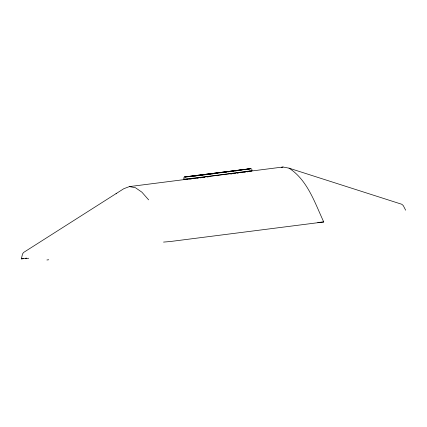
<?xml version="1.0" encoding="UTF-8"?>
<svg xmlns="http://www.w3.org/2000/svg" width="427" height="427" viewBox="0 0 427 427"><rect width="100%" height="100%" fill="white"/><g stroke="black" fill="none" stroke-linecap="round" stroke-linejoin="round"><path stroke-width="0.64" d="M28.71 258.255L21.35 258.869L22.519 253.99L23.608 252.448L123.766 188.723L129.413 186.594L283 167.01L289.063 168.169L401.834 204.282L403.285 205.611L405.65 210.201M281.302 167.651L283 167.01M249.549 170.997L251.978 170.629L251.786 169.124M250.008 171.451L251.615 171.184M21.35 258.869L23.314 258.586M25.284 258.303L26.591 258.116M249.944 170.949L223.433 174.446M246.998 171.867L248.423 171.665M191.296 176.586L192.636 176.41M194.525 176.154L196.5 175.892M240.631 172.727L242.136 172.529M243.641 172.321L245.45 172.081M197.765 175.721L199.767 175.46M201.048 175.294L203.695 174.947M234.007 173.597L235.266 173.431M237.166 173.186L238.426 173.02M204.325 174.867L212.475 173.821M230.633 174.035L231.936 173.864M289.063 168.169C307.616 180.167 314.832 202.868 323.741 221.96L170.159 241.538L163.536 242.093M46.917 259.99L48.737 259.755M212.459 173.821L250.569 168.772L184.816 177.034L185.094 177.061M214.578 175.572L223.502 174.44M217.204 175.748L218.459 175.588M213.794 173.629L197.178 175.678M220.951 172.743L226.678 172.033M227.943 171.873L230.473 171.563M214.621 175.561L198.016 177.621M207.191 177.002L208.435 176.847M231.706 171.408L233.59 171.179M234.823 171.03L236.713 170.795M200.044 177.883L202.014 177.637M203.508 177.451L204.805 177.296M238.549 170.576L240.433 170.352M195.924 175.828L185.718 176.997M198.261 177.584L186.791 178.94M193.18 178.705L195.112 178.475M196.778 178.278L198.325 178.086M245.445 169.765L246.758 169.615M186.855 179.441L188.035 179.308M189.567 179.126L191.568 178.902M187.181 178.892L183.914 179.18L183.727 177.675M187.239 179.393L183.978 179.682M317.779 222.456L323.741 221.96M251.69 170.603L251.978 170.629M184.336 179.126L184.624 179.153M184.4 179.628L184.688 179.655M116.069 193.751L116.352 193.778M129.413 186.594L135.476 187.747L141.903 192.182L148.644 199.852M186.215 176.698L184.218 177.008L251.14 168.601L186.215 176.698"/></g></svg>
